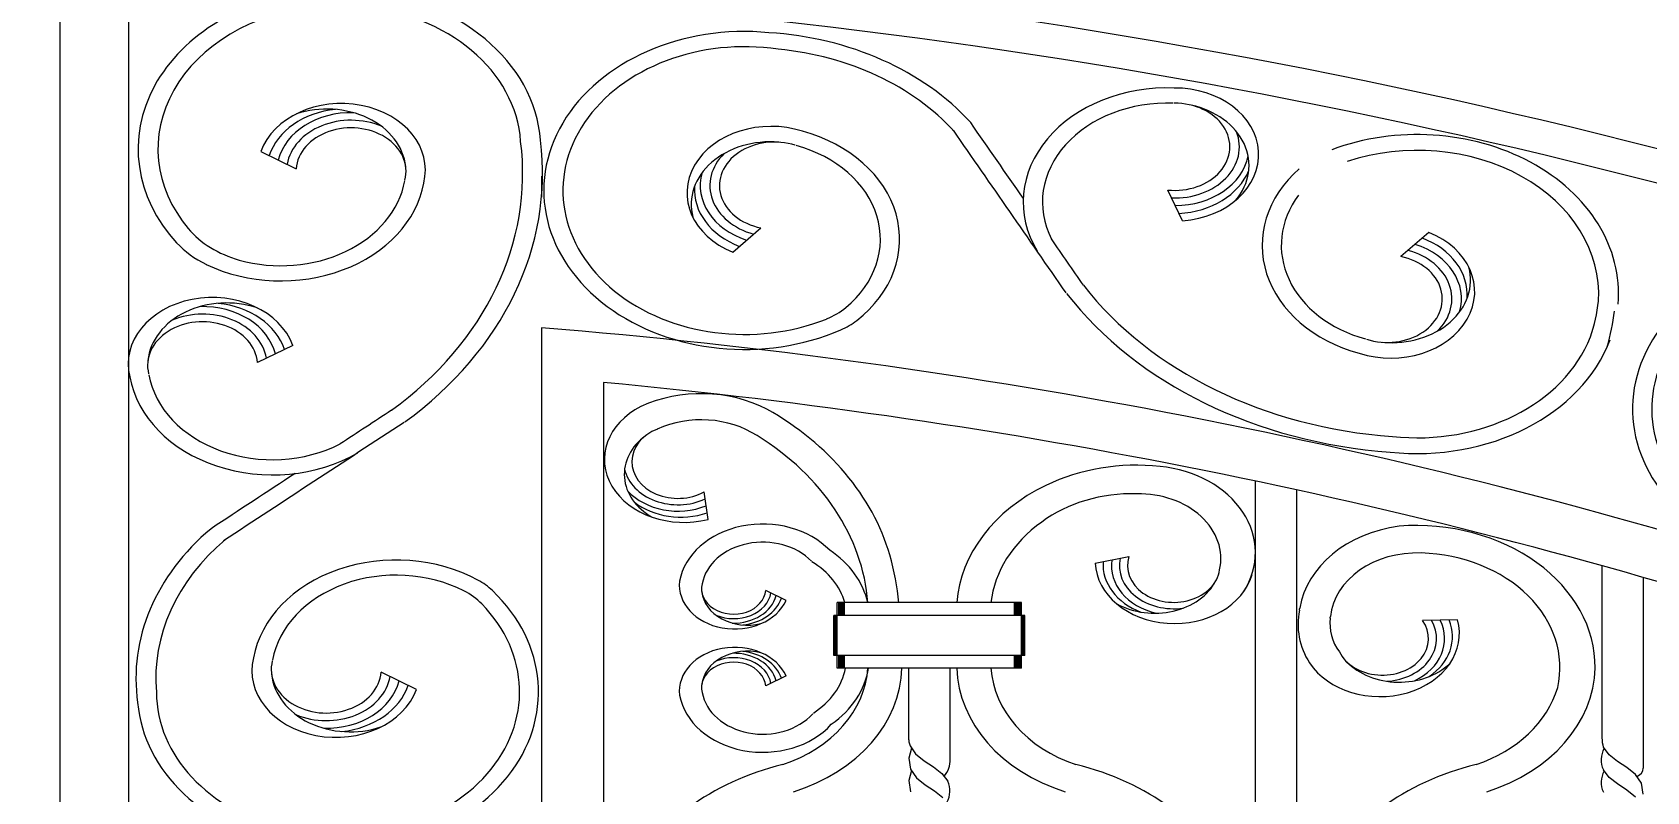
# Model space of a CAD drawing. Header units: inches. Extents: x 60.8 to 83.7, y 23.1 to 43.8.
# Drawn here: x 66.76 to 67.577, y 26.347 to 26.732 of the extents above; entities that cross this region are included whole.
import ezdxf

# ---------------------------------------------------------------- set-up
doc = ezdxf.new("R2010")
doc.units = ezdxf.units.IN
doc.header["$LTSCALE"] = 0.9
doc.header["$MEASUREMENT"] = 0
doc.styles.get("Standard").update_dxf_attribs({"font": 'arial.ttf'})
doc.dimstyles.get("Standard").update_dxf_attribs({"dimtxt": 0.18, "dimasz": 0.18, "dimexe": 0.18, "dimexo": 0.0625, "dimgap": 0.09, "dimtad": 0, "dimtoh": 1, "dimdec": 4, "dimzin": 0, "dimdsep": 46, "dimtxsty": 'Standard', "dimblk": 'OBLIQUE', "dimcen": 0.09, "dimadec": 0, "dimazin": 0, "dimtfac": 1, "dimtdec": 4, "dimtofl": 0, "dimtmove": 0, "dimatfit": 3, "dimldrblk": 'OBLIQUE', "dimfxl": 1, "dimtolj": 1, "dimtzin": 0, "dimarcsym": 0})

# ---------------------------------------------------------------- blocks, each defined once
blk = doc.blocks.new('_Oblique')
at = {"color": 0, "linetype": 'ByBlock', "lineweight": -2}
blk.add_line((-0.5, -0.5), (0.5, 0.5), dxfattribs=at)
blk = doc.blocks.new('*D23')
at = {"color": 0, "lineweight": -2, "transparency": 16777216}
for p, q in [((68.27376, 26.7741), (68.77471, 26.7741)), ((68.59471, 26.7741), (68.59471, 26.23749)), ((68.59471, 24.77018), (68.59471, 25.30679)), ((68.27376, 24.77018), (68.77471, 24.77018))]:
    blk.add_line(p, q, dxfattribs=at)
at = {"layer": 'Defpoints', "color": 0, "lineweight": 9, "transparency": 16777216}
for p in [(66.77376, 26.7741), (66.77376, 24.77018), (68.59471, 24.77018)]:
    blk.add_point(p, dxfattribs=at)
at = {"color": 0, "lineweight": -2, "transparency": 16777216, "xscale": 0.18, "yscale": 0.18, "zscale": 0.18}
for p, rotation in [((68.59471, 26.7741), 90), ((68.59471, 24.77018), 270)]:
    blk.add_blockref('_Oblique', p, dxfattribs=dict(at, rotation=rotation))
at = {"color": 0, "lineweight": 9, "transparency": 16777216, "insert": (68.59471, 25.77214), "char_height": 0.18, "attachment_point": 5, "rotation": 90}
blk.add_mtext('\\A1;2.0039', dxfattribs=at)

msp = doc.modelspace()

# ---------------------------------------------------------------- linework, layer by layer
at = {"lineweight": 9}
for p, q in [((66.77376, 24.77018), (66.77376, 26.7741)), ((66.77376, 24.77018), (66.77376, 26.7741)), ((66.8083, 26.75737), (66.8083, 25.73146)), ((66.87529, 26.6713), (66.89319, 26.66261)), ((67.01744, 26.65877), (67.01744, 26.6483)), ((67.34198, 26.63628), (67.33457, 26.65183)), ((67.1143, 26.62042), (67.12846, 26.63269)), ((67.46679, 26.63039), (67.45263, 26.61813)), ((67.01744, 26.58217), (67.01744, 25.73146)), ((66.89153, 26.5732), (66.87363, 26.56451)), ((67.04881, 26.55446), (67.04881, 26.26933)), ((67.3789, 26.26933), (67.3789, 26.5046)), ((67.10179, 26.48523), (67.0998, 26.4991)), ((67.39982, 26.26933), (67.39982, 26.50011)), ((67.29776, 26.46312), (67.3149, 26.46639)), ((67.55441, 26.46176), (67.55441, 26.37467)), ((67.57532, 26.45586), (67.57532, 26.35931)), ((67.1414, 26.44426), (67.13096, 26.44933)), ((67.16553, 26.41645), (67.16553, 26.43666)), ((67.26218, 26.43666), (67.16553, 26.43666)), ((67.16602, 26.41645), (67.16602, 26.43666)), ((67.16643, 26.41645), (67.16643, 26.43666)), ((67.16675, 26.41645), (67.16675, 26.43666)), ((67.16692, 26.41645), (67.16692, 26.43666)), ((67.16716, 26.41001), (67.16716, 26.4431)), ((67.26055, 26.4431), (67.16716, 26.4431)), ((67.16716, 26.43666), (67.16716, 26.4431)), ((67.16798, 26.43666), (67.16798, 26.4431)), ((67.16863, 26.43666), (67.16863, 26.4431)), ((67.16912, 26.43666), (67.16912, 26.4431)), ((67.16952, 26.43666), (67.16952, 26.4431)), ((67.16985, 26.43666), (67.16985, 26.4431)), ((67.17009, 26.43666), (67.17009, 26.4431)), ((67.17026, 26.43666), (67.17026, 26.4431)), ((67.17081, 26.43666), (67.17081, 26.4431)), ((67.25691, 26.43666), (67.25691, 26.4431)), ((67.25746, 26.43666), (67.25746, 26.4431)), ((67.25762, 26.43666), (67.25762, 26.4431)), ((67.25787, 26.43666), (67.25787, 26.4431)), ((67.25819, 26.43666), (67.25819, 26.4431)), ((67.2586, 26.43666), (67.2586, 26.4431)), ((67.25909, 26.43666), (67.25909, 26.4431)), ((67.25974, 26.43666), (67.25974, 26.4431)), ((67.26055, 26.41001), (67.26055, 26.4431)), ((67.26055, 26.43666), (67.26055, 26.4431)), ((67.2608, 26.41645), (67.2608, 26.43666)), ((67.26096, 26.41645), (67.26096, 26.43666)), ((67.26129, 26.41645), (67.26129, 26.43666)), ((67.26169, 26.41645), (67.26169, 26.43666)), ((67.26218, 26.41645), (67.26218, 26.43666)), ((67.48121, 26.43443), (67.46358, 26.43407)), ((67.26218, 26.41645), (67.16553, 26.41645)), ((67.16716, 26.41001), (67.16716, 26.41645)), ((67.16798, 26.41001), (67.16798, 26.41645)), ((67.16863, 26.41001), (67.16863, 26.41645)), ((67.16912, 26.41001), (67.16912, 26.41645)), ((67.16952, 26.41001), (67.16952, 26.41645)), ((67.16985, 26.41001), (67.16985, 26.41645)), ((67.17009, 26.41001), (67.17009, 26.41645)), ((67.17026, 26.41001), (67.17026, 26.41645)), ((67.17081, 26.41001), (67.17081, 26.41645)), ((67.25691, 26.41001), (67.25691, 26.41645)), ((67.25746, 26.41001), (67.25746, 26.41645)), ((67.25762, 26.41001), (67.25762, 26.41645)), ((67.25787, 26.41001), (67.25787, 26.41645)), ((67.25819, 26.41001), (67.25819, 26.41645)), ((67.2586, 26.41001), (67.2586, 26.41645)), ((67.25909, 26.41001), (67.25909, 26.41645)), ((67.25974, 26.41001), (67.25974, 26.41645)), ((67.26055, 26.41001), (67.26055, 26.41645)), ((66.95415, 26.39925), (66.93626, 26.40795)), ((67.1414, 26.40602), (67.13096, 26.40095)), ((67.26055, 26.41001), (67.16716, 26.41001)), ((67.2034, 26.3737), (67.2034, 26.41001)), ((67.22432, 26.36217), (67.22432, 26.41001)), ((67.20482, 26.36953), (67.20339, 26.36449)), ((67.20339, 26.36449), (67.20431, 26.35886)), ((67.20474, 26.36965), (67.20687, 26.36665)), ((67.20687, 26.36665), (67.21121, 26.36315)), ((67.21121, 26.36315), (67.21595, 26.35999)), ((67.55509, 26.36998), (67.55508, 26.37)), ((67.558, 26.36608), (67.55509, 26.36998)), ((67.56226, 26.3628), (67.558, 26.36608)), ((67.567, 26.35964), (67.56226, 26.3628)), ((67.20482, 26.35813), (67.20339, 26.35309)), ((67.20431, 26.35886), (67.20738, 26.35453)), ((67.20738, 26.35453), (67.21172, 26.35103)), ((67.21595, 26.35999), (67.22021, 26.35671)), ((67.22021, 26.35671), (67.22312, 26.35281)), ((67.55509, 26.35859), (67.55508, 26.3586)), ((67.558, 26.35469), (67.55509, 26.35859)), ((67.56226, 26.3514), (67.558, 26.35469)), ((67.57134, 26.35614), (67.567, 26.35964)), ((67.57441, 26.35181), (67.57134, 26.35614)), ((67.20339, 26.35309), (67.20431, 26.34746)), ((67.21172, 26.35103), (67.21646, 26.34787)), ((67.21646, 26.34787), (67.22073, 26.34459)), ((67.22312, 26.35281), (67.22312, 26.35279)), ((67.567, 26.34825), (67.56226, 26.3514)), ((67.57134, 26.34474), (67.567, 26.34825)), ((67.57533, 26.34618), (67.57441, 26.35181))]:
    msp.add_line(p, q, dxfattribs=at)
at = {"lineweight": 9, "extrusion": (0, 0, -1)}
msp.add_ellipse((66.77376, 24.70537), major_axis=(2.61432, 0), ratio=0.79131, start_param=4.332138, end_param=4.712389, dxfattribs=at)
at = {"lineweight": 9}
for centre, major_axis, start_param, end_param in [((66.77376, 24.70537), (-2.61432, 0), 4.332138, 4.712389), ((66.77376, 24.70537), (2.5934, 0), 1.190545, 1.557478), ((66.91512, 26.67259), (0.10193, 0), 1.697812, 3.770406), ((66.91512, 26.67259), (-0.10193, 0), 3.196077, 4.610275), ((66.91512, 26.67259), (0.09189, 0), 1.71177, 3.727952), ((66.91512, 26.67259), (-0.09189, 0), 3.19367, 4.599078), ((67.1202, 26.65161), (-0.1016, 0), 4.590437, 8.355007), ((67.12166, 26.62141), (-0.13945, 0), 3.766416, 4.634106), ((67.12166, 26.62141), (-0.13945, 0), 3.766416, 4.634106), ((67.12026, 26.65155), (-0.09196, 0), 4.526032, 8.321415), ((67.12166, 26.62141), (-0.12941, 0), 3.766416, 4.59125), ((66.91613, 26.66194), (-0.04251, 0), 2.945419, 6.001244), ((67.33439, 26.64571), (-0.07301, 0), 4.665774, 6.725201), ((67.33807, 26.66978), (-0.04251, 0), 1.662999, 4.718824), ((66.91834, 26.66111), (-0.04015, 0), -1.440537, -0.258804), ((66.921, 26.66124), (-0.03757, 0), 4.678621, 6.08814), ((66.9088, 26.66113), (-0.04001, 0), 3.222533, 5.109299), ((67.33439, 26.64571), (-0.0633, 0), 4.665774, 6.664784), ((67.33812, 26.67369), (-0.02786, 0), 1.443045, 4.721778), ((67.33569, 26.66423), (0.04001, 0), -0.586649, 1.300117), ((66.921, 26.66124), (-0.03271, 0), 4.223961, 6.143837), ((66.921, 26.66124), (0.02786, 0), -0.199128, 3.079605), ((67.13361, 26.65039), (0.04251, 0), 1.184884, 4.240708), ((67.12576, 26.62695), (0.07301, 0), -0.791794, 1.237934), ((8.85701, 1.27327), (66.61815, 0), 0.501153, 0.502934), ((8.85701, 1.27327), (-66.62819, 0), 3.643696, 3.644527), ((67.33812, 26.67369), (0.03271, 0), 4.661999, 6.581875), ((67.46088, 26.5992), (-0.10193, 0), 3.078869, 5.151463), ((66.8025, 26.6601), (0.20542, 0), -0.827599, 0.100288), ((66.8025, 26.6601), (-0.21545, 0), 2.313994, 3.240774), ((67.13323, 26.64454), (-0.04001, 0), 4.603591, 6.490356), ((67.1354, 26.65404), (0.02786, 0), 1.18193, 4.460663), ((67.12576, 26.62695), (0.0633, 0), -0.760804, 1.237934), ((67.46088, 26.5992), (-0.09189, 0), 3.092828, 5.10901), ((67.1354, 26.65404), (-0.03271, 0), -0.678167, 1.241709), ((67.33812, 26.67369), (-0.03757, 0), 1.576103, 2.985622), ((67.1354, 26.65404), (-0.03757, 0), -0.223507, 1.186012), ((67.33746, 26.67165), (0.04015, 0), -1.501731, -0.319998), ((67.45533, 26.62386), (-0.07301, 0), -0.734535, 1.237934), ((66.88557, 26.66362), (-0.07301, 0), 1.026, 2.998469), ((66.88557, 26.66362), (-0.0633, 0), 1.228931, 2.998469), ((67.13506, 26.65195), (0.04015, 0), 3.082113, 4.263846), ((67.45533, 26.62386), (0.0633, 0), 2.609988, 4.379527), ((66.8817, 26.65502), (-0.05176, 0), 0.58636, 1.228931), ((66.87456, 26.64924), (-0.05176, 0), 0.628813, 1.026), ((8.85701, 1.27327), (66.62819, 0), 0.501153, 0.50166), ((67.44747, 26.60043), (0.04251, 0), 4.326476, 7.382301), ((67.44569, 26.59677), (-0.03757, 0), 2.918086, 4.327605), ((67.44603, 26.59886), (0.04015, 0), -0.05948, 1.122253), ((67.67147, 26.54105), (-0.1016, 0), 4.538077, 8.302647), ((67.44569, 26.59677), (-0.02786, 0), 1.18193, 4.460663), ((67.44569, 26.59677), (0.03271, 0), -0.678167, 1.241709), ((67.67152, 26.54099), (-0.09196, 0), 4.473672, 8.269055), ((67.44786, 26.60627), (-0.04001, 0), 1.461998, 3.348764), ((66.85069, 26.56384), (0.04251, 0), 0.281942, 3.337766), ((67.46662, 26.68907), (-0.20542, 0), 0.553459, 1.481346), ((66.85802, 26.56304), (0.04001, 0), 1.173886, 3.060652), ((66.84583, 26.56314), (0.03757, 0), 0.195046, 1.604564), ((66.84848, 26.56301), (-0.04015, 0), 3.400397, 4.58213), ((67.14537, 26.61218), (0.03622, 0), -1.103363, -0.760804), ((67.46662, 26.68907), (0.21545, 0), 3.695052, 4.621831), ((67.4241, 26.60437), (-0.12903, 0), 2.875261, 3.05611), ((66.84583, 26.56314), (-0.02786, 0), 3.20358, 6.482313), ((66.84583, 26.56314), (0.03271, 0), 0.139349, 2.059224), ((67.15161, 26.60624), (0.03622, 0), -1.069771, -0.791794), ((67.41973, 26.59925), (0.14136, 0), -0.242355, -0.077314), ((66.77376, 24.70537), (-2.38426, 0), 4.332138, 4.610005), ((67.46088, 26.5992), (-0.10193, 0), 1.435541, 2.849739), ((67.46088, 26.5992), (0.09189, 0), 4.574727, 5.980135), ((66.88126, 26.56552), (0.07301, 0), 3.284716, 5.344144), ((66.88126, 26.56552), (0.0633, 0), 3.284716, 5.283726), ((66.77376, 24.70537), (-2.35288, 0), 4.332138, 4.59522), ((67.09828, 26.50027), (0.06132, 0), 0.996105, 2.090898), ((67.08953, 26.51556), (-0.04024, 0), -1.000669, 1.880258), ((109.39864, -14.09246), (-66.61815, 0), -0.879904, -0.878123), ((109.39864, -14.09246), (-66.62819, 0), -0.879904, -0.879398), ((67.09828, 26.50027), (0.04465, 0), 0.88358, 2.090898), ((67.03907, 26.43888), (0.1588, 0), 0.227639, 0.948643), ((67.09296, 26.50804), (-0.03361, 0), -0.826631, 0.953367), ((67.08657, 26.51437), (-0.0234, 0), -1.106699, 2.172034), ((67.03648, 26.43624), (0.14645, 0), 0.059294, 0.907855), ((67.08657, 26.51437), (-0.02748, 0), 0.174797, 2.094673), ((67.31886, 26.44264), (-0.08845, 0), 4.578692, 5.259267), ((67.3235, 26.46849), (-0.05545, 0), 2.670848, 4.582978), ((109.39864, -14.09246), (-66.62819, 0), -0.878954, -0.878123), ((67.32194, 26.43867), (-0.09434, 0), -1.023747, -0.059481), ((67.08657, 26.51437), (-0.03155, 0), 0.629457, 2.038976), ((67.08805, 26.51304), (-0.03372, 0), 0.793484, 1.975217), ((67.31634, 26.44545), (-0.06665, 0), 4.674551, 5.466275), ((67.31997, 26.46534), (-0.04147, 0), 2.966882, 4.739023), ((67.1295, 26.44917), (-0.04258, 0), 3.793341, 6.140062), ((66.95154, 26.40479), (-0.13945, 0), -0.756235, 0.111455), ((66.95154, 26.40479), (-0.13945, 0), -0.756235, 0.111455), ((67.32312, 26.43779), (0.07837, 0), 2.30321, 3.055734), ((67.46202, 26.43412), (0.06113, 0), 1.740486, 3.011585), ((67.46021, 26.41031), (-0.09075, 0), 3.137361, 4.806312), ((66.95154, 26.40479), (-0.12941, 0), -0.756235, 0.0686), ((67.1295, 26.44917), (-0.03101, 0), 3.793341, 6.140062), ((67.12692, 26.43532), (-0.05661, 0), 3.316258, 4.013205), ((67.46091, 26.43332), (0.04416, 0), 1.525181, 3.063652), ((66.94388, 26.40693), (0.07301, 0), 0.968741, 2.998469), ((67.12708, 26.43559), (-0.04491, 0), 3.354626, 4.058509), ((66.99985, 26.43177), (-0.19904, 0), 3.212744, 3.36874), ((67.33797, 26.46438), (-0.04024, 0), 0.039605, 2.920531), ((67.33548, 26.46241), (0.03372, 0), 3.086237, 4.267971), ((67.33756, 26.46177), (-0.03155, 0), -0.119114, 1.290405), ((67.33756, 26.46177), (0.02748, 0), 2.966782, 4.886658), ((67.33756, 26.46177), (-0.0234, 0), -0.252172, 3.026561), ((67.45987, 26.41032), (-0.07324, 0), 2.966103, 4.670595), ((66.94388, 26.40693), (0.0633, 0), 0.999731, 2.998469), ((66.96472, 26.43092), (-0.03622, 0), 3.832357, 4.110334), ((67.11518, 26.45192), (0.02795, 0), 3.048495, 5.929422), ((67.11474, 26.45012), (0.01625, 0), 2.942465, 6.221198), ((67.32786, 26.46435), (-0.03361, 0), 0.966495, 2.746493), ((66.91432, 26.39796), (-0.1016, 0), 0.067786, 3.832357), ((66.95852, 26.42496), (0.03622, 0), 0.657172, 0.999731), ((67.12185, 26.45018), (-0.02334, 0), 0.08094, 1.860939), ((67.11474, 26.45012), (0.01908, 0), 4.223961, 6.143837), ((67.11474, 26.45012), (-0.02191, 0), 1.537028, 2.946547), ((67.11629, 26.4502), (-0.02342, 0), 1.701055, 2.882789), ((66.91439, 26.39801), (-0.09196, 0), 0.003382, 3.798764), ((67.45624, 26.43225), (-0.05575, 0), -0.158645, 0.460997), ((67.34956, 26.44576), (0.05229, 0), -0.158645, -0.130007), ((67.44196, 26.42741), (0.04024, 0), 3.624454, 6.50538), ((67.45319, 26.43249), (-0.03655, 0), -0.096361, 0.518682), ((67.36476, 26.43926), (-0.05229, 0), 3.045232, 3.063652), ((67.4432, 26.42497), (0.0234, 0), 3.518424, 6.797156), ((67.4432, 26.42497), (-0.02748, 0), 1.658327, 3.578203), ((67.4432, 26.42497), (-0.03155, 0), 2.112987, 3.522506), ((67.445, 26.42602), (-0.03372, 0), 2.277014, 3.458747), ((67.11518, 26.39836), (-0.02795, 0), 3.495356, 6.376283), ((66.91332, 26.40861), (0.04251, 0), 2.945419, 6.001244), ((66.90845, 26.40931), (0.02786, 0), 2.942465, 6.221198), ((67.11474, 26.40015), (0.01625, 0), 0.061988, 3.34072), ((67.12185, 26.40009), (-0.02334, 0), 4.422247, 6.202245), ((67.11474, 26.40015), (-0.01908, 0), 3.280941, 5.200817), ((67.11474, 26.40015), (-0.02191, 0), 3.336638, 4.746157), ((67.11629, 26.40008), (0.02342, 0), 0.258804, 1.440537), ((67.45173, 26.42946), (0.03361, 0), 3.798492, 5.57849), ((66.92065, 26.40942), (0.04001, 0), 3.222533, 5.109299), ((66.90845, 26.40931), (0.03271, 0), 4.223961, 6.143837), ((66.90845, 26.40931), (-0.03757, 0), 1.537028, 2.946547), ((67.11196, 26.41281), (-0.07084, 0), 1.972438, 3.091551), ((67.11321, 26.41135), (0.08676, 0), -1.194939, -0.019545), ((67.12599, 26.41536), (0.04594, 0), -0.88405, -0.147937), ((67.12607, 26.41554), (0.05741, 0), -0.844992, -0.122022), ((67.31451, 26.41135), (0.08676, 0), 3.161138, 4.336531), ((67.31576, 26.41281), (0.07084, 0), 3.191635, 4.310748), ((67.46421, 26.41135), (0.08676, 0), -1.194939, -0.019545), ((66.91111, 26.40944), (0.04015, 0), -1.440537, -0.258804), ((67.1295, 26.40111), (0.04258, 0), 3.284716, 5.66399), ((67.1295, 26.40111), (0.03101, 0), 3.284716, 5.66399), ((67.46296, 26.41281), (-0.07084, 0), 1.972438, 2.914662), ((67.21386, 26.3737), (-0.01046, 0), 0, 0.51147), ((67.57876, 26.37452), (0.02436, 0), 3.133545, 3.378221), ((67.20714, 26.36302), (0.01721, 0), -0.605864, 0.062232), ((67.57208, 26.36356), (-0.01812, 0), -0.418478, 0.356149), ((67.17699, 26.2664), (0.12551, 0), 1.872886, 2.761174), ((67.25073, 26.2664), (0.12551, 0), 0.380418, 1.268707), ((67.52799, 26.2664), (0.12551, 0), 1.872886, 2.761174), ((67.57208, 26.35217), (0.01812, 0), 2.723114, 3.497742), ((67.56884, 26.35964), (0.00649, 0), -1.056819, -0.064307), ((67.20613, 26.34783), (0.01812, 0), -0.418478, 0.356149)]:
    msp.add_ellipse(centre, major_axis=major_axis, ratio=0.79131, start_param=start_param, end_param=end_param, dxfattribs=at)

# ---------------------------------------------------------------- dimensions: what is measured, and where the dimension line sits
dim = msp.add_linear_dim(base=(68.59471, 24.77018), p1=(66.77376, 26.7741), p2=(66.77376, 24.77018), angle=90, dimstyle='Standard', override={"dimexo": 1.5}, dxfattribs=at)
dim.commit()
dim.dimension.update_dxf_attribs({"geometry": '*D23', "text_midpoint": (68.59471, 25.77214)})

doc.saveas('drawing.dxf')
